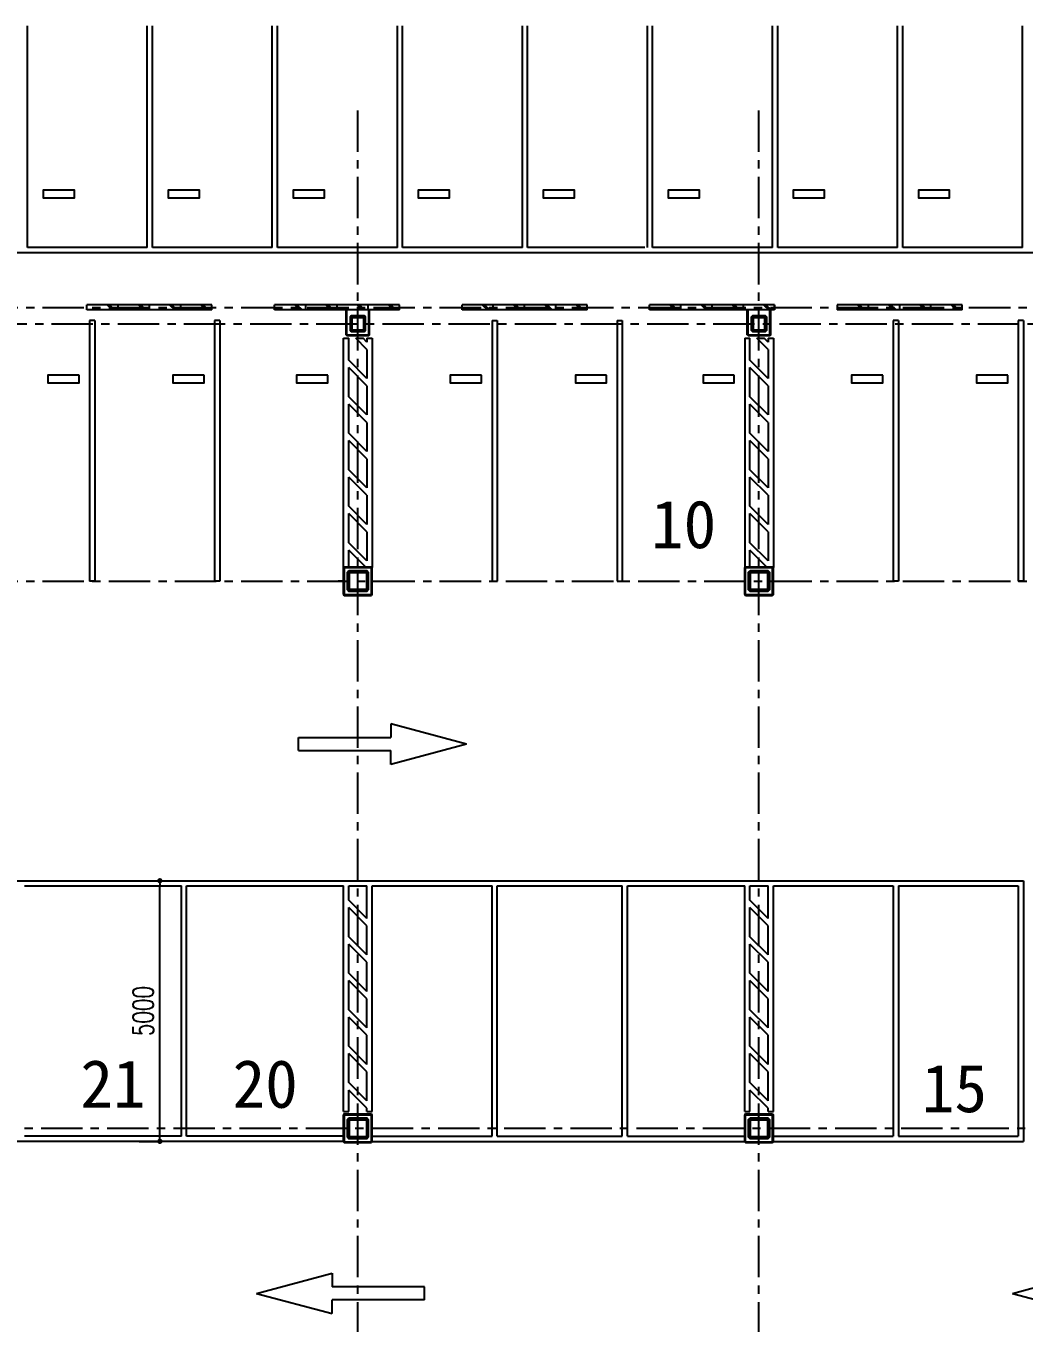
# Model space of a CAD drawing. Extents: x -5463 to 81197, y 1815 to 51771.
# Drawn here: x 41582 to 60740, y 26864 to 51750 of the extents above; entities that cross this region are included whole.
import ezdxf

# ---------------------------------------------------------------- set-up
doc = ezdxf.new("R2010")
doc.units = 0
doc.header["$LTSCALE"] = 12.7
doc.header["$MEASUREMENT"] = 0
doc.header["$PDMODE"] = 1
doc.header["$PDSIZE"] = -2
doc.linetypes.add('CENTER', pattern=[2, 1.25, -0.25, 0.25, -0.25])
doc.layers.get('0').update_dxf_attribs({"linetype": 'CONTINUOUS'})
doc.layers.get('DEFPOINTS').update_dxf_attribs({"color": 1, "linetype": 'CONTINUOUS'})
for name, color, linetype in [('0-1', 7, 'CONTINUOUS'), ('92 設備記述', 3, 'CONTINUOUS'), ('A_寸法', 9, 'CONTINUOUS'), ('A_建築（下図）', 8, 'CONTINUOUS'), ('A_通り芯', 8, 'CENTER')]:
    doc.layers.add(name, color=color, linetype=linetype)
doc.styles.add('Dim', font='simplex.shx', dxfattribs={"width": 0.7, "bigfont": 'extfont2.shx'})
doc.styles.add('ゴシック', font='MS Gothic.ttf', dxfattribs={"height": 4})
doc.dimstyles.new('1-200', dxfattribs={"dimscale": 200, "dimtxt": 3, "dimasz": 1, "dimexe": 1, "dimexo": 1, "dimgap": 1, "dimtad": 1, "dimdec": 0, "dimtxsty": 'Dim', "dimblk": 'DOT', "dimcen": 2.5, "dimadec": 0, "dimazin": 0, "dimtfac": 1, "dimtdec": 0, "dimtix": 1, "dimtmove": 2, "dimatfit": 3, "dimldrblk": '引出線', "dimfxl": 1, "dimlwd": -1, "dimlwe": -1, "dimarcsym": 0})

# ---------------------------------------------------------------- blocks, each defined once
blk = doc.blocks.new('_Dot')
at = {"color": 0, "linetype": 'ByBlock', "lineweight": -2}
blk.add_line((-0.5, 0), (-1, 0), dxfattribs=at)
at = {"color": 0, "linetype": 'ByBlock', "const_width": 0.5}
blk.add_lwpolyline([(-0.25, 0, 1), (0.25, 0, 1)], format="xyb", close=True, dxfattribs=at)
blk = doc.blocks.new('*D27')
at = {"layer": 'A_寸法', "color": 0, "transparency": 16777216}
for p, q in [((43756, 35350), (44153, 35350)), ((44153, 30450), (44153, 35250)), ((43756, 30350), (44153, 30350))]:
    blk.add_line(p, q, dxfattribs=at)
at = {"layer": 'DEFPOINTS', "color": 0, "transparency": 16777216}
for p in [(43756, 35350), (44153, 35350), (43756, 30350)]:
    blk.add_point(p, dxfattribs=at)
at = {"layer": 'A_寸法', "color": 0, "transparency": 16777216, "xscale": 100, "yscale": 100, "zscale": 100}
for p, rotation in [((44153, 35350), 90), ((44153, 30350), 270)]:
    blk.add_blockref('_Dot', p, dxfattribs=dict(at, rotation=rotation))
at = {"layer": 'A_寸法', "color": 0, "transparency": 16777216, "insert": (43833, 32850), "char_height": 400, "attachment_point": 5, "rotation": 90, "style": 'Dim'}
blk.add_mtext('5000', dxfattribs=at)
blk = doc.blocks.new('引出線')
at = {"color": 0, "linetype": 'ByBlock'}
for points in [[(0, 0), (-1.96, -0.4)], [(-1, 0), (0, 0)]]:
    blk.add_lwpolyline(points, dxfattribs=at)

msp = doc.modelspace()

# ---------------------------------------------------------------- linework, layer by layer
at = {"layer": '0-1', "color": 8, "linetype": 'Continuous'}
for p, q in [((41611.5, 47499.9), (41611.5, 51749.6)), ((43911.5, 47499.9), (43911.5, 51749.6)), ((44011.5, 47499.9), (44011.5, 51749.6)), ((46311.5, 47499.9), (46311.5, 51749.6)), ((46411.5, 47499.9), (46411.5, 51749.6)), ((48711.5, 47499.9), (48711.5, 51749.6)), ((48811.5, 47499.9), (48811.5, 51749.6)), ((51111.5, 47499.9), (51111.5, 51749.6)), ((51211.5, 47499.9), (51211.5, 51749.6)), ((53511.5, 47499.9), (53511.5, 51749.6)), ((53611.5, 47499.9), (53611.5, 51749.6)), ((55911.5, 47499.9), (55911.5, 51749.6)), ((56011.5, 47499.9), (56011.5, 51749.6)), ((58311.5, 47499.9), (58311.5, 51749.6)), ((58411.5, 47499.9), (58411.5, 51749.6)), ((60711.5, 47499.9), (60711.5, 51749.6)), ((29561.5, 47399.9), (63161.5, 47399.9)), ((43911.5, 47499.9), (41611.5, 47499.9)), ((46311.5, 47499.9), (44011.5, 47499.9)), ((48711.5, 47499.9), (46411.5, 47499.9)), ((51111.5, 47499.9), (48811.5, 47499.9)), ((53461.5, 47499.9), (51211.5, 47499.9)), ((55911.5, 47499.9), (53611.5, 47499.9)), ((58311.5, 47499.9), (56011.5, 47499.9)), ((60711.5, 47499.9), (58411.5, 47499.9))]:
    msp.add_line(p, q, dxfattribs=at)
for points in [[(41911.5, 48449.9), (42511.5, 48449.9), (42511.5, 48599.9), (41911.5, 48599.9), (41911.5, 48449.9), (41911.5, 48449.9)], [(44311.5, 48449.9), (44911.5, 48449.9), (44911.5, 48599.9), (44311.5, 48599.9), (44311.5, 48449.9), (44311.5, 48449.9)], [(46711.5, 48449.9), (47311.5, 48449.9), (47311.5, 48599.9), (46711.5, 48599.9), (46711.5, 48449.9), (46711.5, 48449.9)], [(49111.5, 48449.9), (49711.5, 48449.9), (49711.5, 48599.9), (49111.5, 48599.9), (49111.5, 48449.9), (49111.5, 48449.9)], [(51511.5, 48449.9), (52111.5, 48449.9), (52111.5, 48599.9), (51511.5, 48599.9), (51511.5, 48449.9), (51511.5, 48449.9)], [(53911.5, 48449.9), (54511.5, 48449.9), (54511.5, 48599.9), (53911.5, 48599.9), (53911.5, 48449.9), (53911.5, 48449.9)], [(56311.5, 48449.9), (56911.5, 48449.9), (56911.5, 48599.9), (56311.5, 48599.9), (56311.5, 48449.9), (56311.5, 48449.9)], [(58711.5, 48449.9), (59311.5, 48449.9), (59311.5, 48599.9), (58711.5, 48599.9), (58711.5, 48449.9), (58711.5, 48449.9)]]:
    msp.add_lwpolyline(points, close=True, dxfattribs=at)
at = {"layer": '92 設備記述', "color": 8}
for p, q in [((50036.8, 37971.3), (48584.9, 38360.3)), ((48584.9, 38360.3), (48584.9, 38096.3)), ((46814.9, 38096.3), (48584.9, 38096.3)), ((46814.9, 37846.3), (46814.9, 38096.3)), ((46814.9, 37846.3), (48584.9, 37846.3)), ((50036.8, 37971.3), (48584.9, 37582.3)), ((48584.9, 37582.3), (48584.9, 37846.3)), ((46007.5, 27433.4), (47459.3, 27822.4)), ((47459.3, 27822.4), (47459.3, 27558.4)), ((60519.4, 27433.4), (61971.3, 27822.4)), ((46007.5, 27433.4), (47459.3, 27044.4)), ((49229.3, 27558.4), (47459.3, 27558.4)), ((49229.3, 27308.4), (49229.3, 27558.4)), ((60519.4, 27433.4), (61971.3, 27044.4)), ((49229.3, 27308.4), (47459.3, 27308.4)), ((47459.3, 27044.4), (47459.3, 27308.4))]:
    msp.add_line(p, q, dxfattribs=at)
at = {"layer": 'A_建築（下図）', "color": 8, "linetype": 'Continuous'}
for p, q in [((45152.9, 46399.9), (42752.9, 46399.9)), ((42752.9, 46299.9), (42752.9, 46399.9)), ((45152.9, 46299.9), (42752.9, 46299.9)), ((43140.3, 46399.9), (43240.3, 46299.9)), ((43184.6, 46399.9), (43284.6, 46299.9)), ((43352.9, 46299.9), (43352.9, 46399.9)), ((43740.3, 46399.9), (43840.3, 46299.9)), ((43784.6, 46399.9), (43884.6, 46299.9)), ((43952.9, 46299.9), (43952.9, 46399.9)), ((44340.3, 46399.9), (44440.3, 46299.9)), ((44384.6, 46399.9), (44484.6, 46299.9)), ((44552.9, 46299.9), (44552.9, 46399.9)), ((44940.3, 46399.9), (45040.3, 46299.9)), ((44984.6, 46399.9), (45084.6, 46299.9)), ((45152.9, 46299.9), (45152.9, 46399.9)), ((48752.9, 46399.9), (46352.9, 46399.9)), ((46352.9, 46299.9), (46352.9, 46399.9)), ((48752.9, 46299.9), (46352.9, 46299.9)), ((46740.3, 46399.9), (46840.3, 46299.9)), ((46784.6, 46399.9), (46884.6, 46299.9)), ((46952.9, 46299.9), (46952.9, 46399.9)), ((47340.3, 46399.9), (47440.3, 46299.9)), ((47384.6, 46399.9), (47484.6, 46299.9)), ((47552.9, 46299.9), (47552.9, 46399.9)), ((47727.9, 45824.9), (47727.9, 46299.9)), ((47737.9, 45819.9), (47737.9, 46299.9)), ((47743.9, 45825.9), (47743.9, 46299.9)), ((47940.3, 46399.9), (48040.3, 46299.9)), ((47984.6, 46399.9), (48084.6, 46299.9)), ((48152.9, 46299.9), (48152.9, 46399.9)), ((48161.9, 45825.9), (48161.9, 46299.9)), ((48167.9, 45819.9), (48167.9, 46299.9)), ((48177.9, 45824.9), (48177.9, 46299.9)), ((48540.3, 46399.9), (48640.3, 46299.9)), ((48584.6, 46399.9), (48684.6, 46299.9)), ((48752.9, 46299.9), (48752.9, 46399.9)), ((52352.9, 46399.9), (49952.9, 46399.9)), ((49952.9, 46299.9), (49952.9, 46399.9)), ((52352.9, 46299.9), (49952.9, 46299.9)), ((50340.3, 46399.9), (50440.3, 46299.9)), ((50384.6, 46399.9), (50484.6, 46299.9)), ((50552.9, 46299.9), (50552.9, 46399.9)), ((50940.3, 46399.9), (51040.3, 46299.9)), ((50984.6, 46399.9), (51084.6, 46299.9)), ((51152.9, 46299.9), (51152.9, 46399.9)), ((51540.3, 46399.9), (51640.3, 46299.9)), ((51584.6, 46399.9), (51684.6, 46299.9)), ((51752.9, 46299.9), (51752.9, 46399.9)), ((52140.3, 46399.9), (52240.3, 46299.9)), ((52184.6, 46399.9), (52284.6, 46299.9)), ((52352.9, 46299.9), (52352.9, 46399.9)), ((55952.9, 46399.9), (53552.9, 46399.9)), ((53552.9, 46299.9), (53552.9, 46399.9)), ((55952.9, 46299.9), (53552.9, 46299.9)), ((53940.3, 46399.9), (54040.3, 46299.9)), ((53984.6, 46399.9), (54084.6, 46299.9)), ((54152.9, 46299.9), (54152.9, 46399.9)), ((54540.3, 46399.9), (54640.3, 46299.9)), ((54584.6, 46399.9), (54684.6, 46299.9)), ((54752.9, 46299.9), (54752.9, 46399.9)), ((55140.3, 46399.9), (55240.3, 46299.9)), ((55184.6, 46399.9), (55284.6, 46299.9)), ((55352.9, 46299.9), (55352.9, 46399.9)), ((55427.9, 45824.9), (55427.9, 46299.9)), ((55437.9, 45819.9), (55437.9, 46299.9)), ((55443.9, 45825.9), (55443.9, 46299.9)), ((55740.3, 46399.9), (55840.3, 46299.9)), ((55784.6, 46399.9), (55884.6, 46299.9)), ((55861.9, 45825.9), (55861.9, 46299.9)), ((55867.9, 45819.9), (55867.9, 46299.9)), ((55877.9, 45824.9), (55877.9, 46299.9)), ((55952.9, 46399.9), (55952.9, 46299.9)), ((55952.9, 46299.9), (55952.9, 46399.9)), ((59552.9, 46399.9), (57152.9, 46399.9)), ((57152.9, 46399.9), (57152.9, 46299.9)), ((59552.9, 46299.9), (57152.9, 46299.9)), ((57540.3, 46399.9), (57640.3, 46299.9)), ((57584.6, 46399.9), (57684.6, 46299.9)), ((57752.9, 46299.9), (57752.9, 46399.9)), ((58140.3, 46399.9), (58240.3, 46299.9)), ((58184.6, 46399.9), (58284.6, 46299.9)), ((58352.9, 46299.9), (58352.9, 46399.9)), ((58740.3, 46399.9), (58840.3, 46299.9)), ((58784.6, 46399.9), (58884.6, 46299.9)), ((58952.9, 46299.9), (58952.9, 46399.9)), ((59340.3, 46399.9), (59440.3, 46299.9)), ((59384.6, 46399.9), (59484.6, 46299.9)), ((59552.9, 46299.9), (59552.9, 46399.9)), ((42902.9, 46099.9), (42802.9, 46099.9)), ((42802.9, 46099.9), (42802.9, 41099.9)), ((42902.9, 46099.9), (42902.9, 41099.9)), ((45302.9, 46099.9), (45202.9, 46099.9)), ((45202.9, 46099.9), (45202.9, 41099.9)), ((45302.9, 46099.9), (45302.9, 41099.9)), ((50527.9, 46099.9), (50627.9, 46099.9)), ((50527.9, 46099.9), (50527.9, 41099.9)), ((50627.9, 46099.9), (50627.9, 41099.9)), ((52927.9, 46099.9), (53027.9, 46099.9)), ((52927.9, 46099.9), (52927.9, 41099.9)), ((53027.9, 46099.9), (53027.9, 41099.9)), ((58327.9, 46099.9), (58227.9, 46099.9)), ((58227.9, 46099.9), (58227.9, 41099.9)), ((58327.9, 46099.9), (58327.9, 41099.9)), ((60727.9, 46099.9), (60627.9, 46099.9)), ((60627.9, 46099.9), (60627.9, 41099.9)), ((60727.9, 46099.9), (60727.9, 41099.9)), ((47727.9, 45824.9), (47742.9, 45809.9)), ((47737.9, 45825.9), (48161.9, 45825.9)), ((47737.9, 45819.9), (48167.9, 45819.9)), ((47742.9, 45809.9), (48162.9, 45809.9)), ((48177.9, 45824.9), (48162.9, 45809.9)), ((55427.9, 45824.9), (55442.9, 45809.9)), ((55437.9, 45825.9), (55861.9, 45825.9)), ((55437.9, 45819.9), (55867.9, 45819.9)), ((55442.9, 45809.9), (55862.9, 45809.9)), ((55877.9, 45824.9), (55862.9, 45809.9)), ((47677.9, 41349.5), (47677.9, 45760.9)), ((47677.9, 45760.9), (47777.9, 45760.9)), ((47777.9, 45335.8), (47777.9, 45760.9)), ((48127.9, 45544.4), (47911.3, 45760.9)), ((47911.3, 45760.9), (48052.8, 45760.9)), ((48127.9, 45685.8), (48052.8, 45760.9)), ((48127.9, 45760.9), (48127.9, 45685.8)), ((48127.9, 45760.9), (48227.9, 45760.9)), ((48127.9, 45544.4), (48127.9, 44985.8)), ((48227.9, 45760.9), (48227.9, 41359.9)), ((55377.9, 45760.9), (55377.9, 41359.9)), ((55377.9, 45760.9), (55477.9, 45760.9)), ((55477.9, 45335.8), (55477.9, 45760.9)), ((55827.9, 45544.4), (55611.3, 45760.9)), ((55611.3, 45760.9), (55752.8, 45760.9)), ((55827.9, 45685.8), (55752.8, 45760.9)), ((55827.9, 45760.9), (55827.9, 45685.8)), ((55827.9, 45760.9), (55927.9, 45760.9)), ((55827.9, 45544.4), (55827.9, 44985.8)), ((55927.9, 45760.9), (55927.9, 41359.9)), ((48127.9, 44985.8), (47777.9, 45335.8)), ((55827.9, 44985.8), (55477.9, 45335.8)), ((48127.9, 44844.4), (47777.9, 45194.4)), ((47777.9, 44635.8), (47777.9, 45194.4)), ((55827.9, 44844.4), (55477.9, 45194.4)), ((55477.9, 44635.8), (55477.9, 45194.4)), ((48127.9, 44844.4), (48127.9, 44285.8)), ((55827.9, 44844.4), (55827.9, 44285.8)), ((48127.9, 44285.8), (47777.9, 44635.8)), ((55827.9, 44285.8), (55477.9, 44635.8)), ((48127.9, 44144.4), (47777.9, 44494.4)), ((47777.9, 43935.8), (47777.9, 44494.4)), ((55827.9, 44144.4), (55477.9, 44494.4)), ((55477.9, 43935.8), (55477.9, 44494.4)), ((48127.9, 44144.4), (48127.9, 43585.8)), ((55827.9, 44144.4), (55827.9, 43585.8)), ((48127.9, 43585.8), (47777.9, 43935.8)), ((55827.9, 43585.8), (55477.9, 43935.8)), ((48127.9, 43444.4), (47777.9, 43794.4)), ((47777.9, 43235.8), (47777.9, 43794.4)), ((55827.9, 43444.4), (55477.9, 43794.4)), ((55477.9, 43235.8), (55477.9, 43794.4)), ((48127.9, 43444.4), (48127.9, 42885.8)), ((55827.9, 43444.4), (55827.9, 42885.8)), ((48127.9, 42885.8), (47777.9, 43235.8)), ((48127.9, 42744.4), (47777.9, 43094.4)), ((47777.9, 42535.8), (47777.9, 43094.4)), ((55827.9, 42885.8), (55477.9, 43235.8)), ((55827.9, 42744.4), (55477.9, 43094.4)), ((55477.9, 42535.8), (55477.9, 43094.4)), ((48127.9, 42744.4), (48127.9, 42185.8)), ((55827.9, 42744.4), (55827.9, 42185.8)), ((48127.9, 42185.8), (47777.9, 42535.8)), ((48127.9, 42044.4), (47777.9, 42394.4)), ((47777.9, 41835.8), (47777.9, 42394.4)), ((55827.9, 42185.8), (55477.9, 42535.8)), ((55827.9, 42044.4), (55477.9, 42394.4)), ((55477.9, 41835.8), (55477.9, 42394.4)), ((48127.9, 41485.8), (47777.9, 41835.8)), ((48127.9, 42044.4), (48127.9, 41485.8)), ((55827.9, 41485.8), (55477.9, 41835.8)), ((55827.9, 42044.4), (55827.9, 41485.8)), ((48097.3, 41374.9), (47777.9, 41694.4)), ((47777.9, 41374.9), (47777.9, 41694.4)), ((55797.3, 41374.9), (55477.9, 41694.4)), ((55477.9, 41374.9), (55477.9, 41694.4)), ((47692.9, 41374.9), (47677.9, 41359.9)), ((47677.9, 40839.9), (47677.9, 41359.9)), ((47687.9, 41364.9), (48217.9, 41364.9)), ((47687.9, 40834.9), (47687.9, 41364.9)), ((47687.9, 41358.9), (48211.9, 41358.9)), ((47692.9, 41374.9), (48212.9, 41374.9)), ((47693.9, 40840.9), (47693.9, 41358.9)), ((48211.9, 40840.9), (48211.9, 41358.9)), ((48212.9, 41374.9), (48227.9, 41359.9)), ((48217.9, 40834.9), (48217.9, 41364.9)), ((48227.9, 40839.9), (48227.9, 41359.9)), ((55392.9, 41374.9), (55377.9, 41359.9)), ((55377.9, 40839.9), (55377.9, 41359.9)), ((55387.9, 41364.9), (55917.9, 41364.9)), ((55387.9, 40834.9), (55387.9, 41364.9)), ((55387.9, 41358.9), (55911.9, 41358.9)), ((55392.9, 41374.9), (55912.9, 41374.9)), ((55393.9, 40840.9), (55393.9, 41358.9)), ((55911.9, 40840.9), (55911.9, 41358.9)), ((55912.9, 41374.9), (55927.9, 41359.9)), ((55917.9, 40834.9), (55917.9, 41364.9)), ((55927.9, 40839.9), (55927.9, 41359.9)), ((42902.9, 41099.9), (42802.9, 41099.9)), ((45302.9, 41099.9), (45202.9, 41099.9)), ((47677.9, 41099.9), (47577.9, 41099.9)), ((48227.9, 41099.9), (48327.9, 41099.9)), ((50527.9, 41099.9), (50627.9, 41099.9)), ((52927.9, 41099.9), (53027.9, 41099.9)), ((58327.9, 41099.9), (58227.9, 41099.9)), ((60727.9, 41099.9), (60627.9, 41099.9)), ((47677.9, 40839.9), (47692.9, 40824.9)), ((47687.9, 40840.9), (48211.9, 40840.9)), ((47687.9, 40834.9), (48217.9, 40834.9)), ((47692.9, 40824.9), (48212.9, 40824.9)), ((48227.9, 40839.9), (48212.9, 40824.9)), ((55377.9, 40839.9), (55392.9, 40824.9)), ((55387.9, 40840.9), (55911.9, 40840.9)), ((55387.9, 40834.9), (55917.9, 40834.9)), ((55392.9, 40824.9), (55912.9, 40824.9)), ((55927.9, 40839.9), (55912.9, 40824.9)), ((29777.9, 35349.9), (60727.9, 35349.9)), ((60727.9, 35349.9), (60727.9, 30349.9)), ((41552.9, 35249.9), (44565.4, 35249.9)), ((44565.4, 30449.9), (44565.4, 35249.9)), ((44665.4, 30449.9), (44665.4, 35249.9)), ((44665.4, 35249.9), (47677.9, 35249.9)), ((47677.9, 30924.9), (47677.9, 35249.9)), ((47777.9, 35249.9), (48127.9, 35249.9)), ((47777.9, 34975.8), (47777.9, 35249.9)), ((48127.9, 34625.8), (48127.9, 35249.9)), ((48227.9, 35249.9), (50527.9, 35249.9)), ((48227.9, 30924.9), (48227.9, 35249.9)), ((50527.9, 30449.9), (50527.9, 35249.9)), ((50627.9, 30449.9), (50627.9, 35249.9)), ((50627.9, 35249.9), (53027.9, 35249.9)), ((53027.9, 30449.9), (53027.9, 35249.9)), ((53127.9, 30449.9), (53127.9, 35249.9)), ((53127.9, 35249.9), (55377.9, 35249.9)), ((55377.9, 30924.9), (55377.9, 35249.9)), ((55477.9, 35249.9), (55827.9, 35249.9)), ((55477.9, 34975.8), (55477.9, 35249.9)), ((55827.9, 34625.8), (55827.9, 35249.9)), ((55927.9, 30924.9), (55927.9, 35249.9)), ((55927.9, 35249.9), (58227.9, 35249.9)), ((58227.9, 35249.9), (58227.9, 30449.9)), ((58327.9, 35249.9), (60627.9, 35249.9)), ((58327.9, 35249.9), (58327.9, 30449.9)), ((60627.9, 35249.9), (60627.9, 30449.9)), ((48127.9, 34625.8), (47777.9, 34975.8)), ((55827.9, 34625.8), (55477.9, 34975.8)), ((47777.9, 34275.8), (47777.9, 34834.4)), ((48127.9, 34484.4), (47777.9, 34834.4)), ((55477.9, 34275.8), (55477.9, 34834.4)), ((55827.9, 34484.4), (55477.9, 34834.4)), ((48127.9, 33925.8), (48127.9, 34484.4)), ((55827.9, 33925.8), (55827.9, 34484.4)), ((48127.9, 33925.8), (47777.9, 34275.8)), ((47777.9, 33575.8), (47777.9, 34134.4)), ((48127.9, 33784.4), (47777.9, 34134.4)), ((55827.9, 33925.8), (55477.9, 34275.8)), ((55477.9, 33575.8), (55477.9, 34134.4)), ((55827.9, 33784.4), (55477.9, 34134.4)), ((48127.9, 33225.8), (48127.9, 33784.4)), ((55827.9, 33225.8), (55827.9, 33784.4)), ((48127.9, 33225.8), (47777.9, 33575.8)), ((47777.9, 32875.8), (47777.9, 33434.4)), ((48127.9, 33084.4), (47777.9, 33434.4)), ((55827.9, 33225.8), (55477.9, 33575.8)), ((55477.9, 32875.8), (55477.9, 33434.4)), ((55827.9, 33084.4), (55477.9, 33434.4)), ((48127.9, 32525.8), (47777.9, 32875.8)), ((48127.9, 32525.8), (48127.9, 33084.4)), ((55827.9, 32525.8), (55477.9, 32875.8)), ((55827.9, 32525.8), (55827.9, 33084.4)), ((47777.9, 32175.8), (47777.9, 32734.4)), ((48127.9, 32384.4), (47777.9, 32734.4)), ((55477.9, 32175.8), (55477.9, 32734.4)), ((55827.9, 32384.4), (55477.9, 32734.4)), ((48127.9, 31825.8), (48127.9, 32384.4)), ((55827.9, 31825.8), (55827.9, 32384.4)), ((48127.9, 31825.8), (47777.9, 32175.8)), ((55827.9, 31825.8), (55477.9, 32175.8)), ((47777.9, 31475.8), (47777.9, 32034.4)), ((48127.9, 31684.4), (47777.9, 32034.4)), ((55477.9, 31475.8), (55477.9, 32034.4)), ((55827.9, 31684.4), (55477.9, 32034.4)), ((48127.9, 31125.8), (48127.9, 31684.4)), ((55827.9, 31125.8), (55827.9, 31684.4)), ((48127.9, 31125.8), (47777.9, 31475.8)), ((55827.9, 31125.8), (55477.9, 31475.8)), ((47777.9, 30924.9), (47777.9, 31334.4)), ((48127.9, 30984.4), (47777.9, 31334.4)), ((55477.9, 30924.9), (55477.9, 31334.4)), ((55827.9, 30984.4), (55477.9, 31334.4)), ((47677.9, 30924.9), (47777.9, 30924.9)), ((47692.9, 30874.9), (47677.9, 30859.9)), ((47677.9, 30339.9), (47677.9, 30859.9)), ((47687.9, 30864.9), (48217.9, 30864.9)), ((47687.9, 30334.9), (47687.9, 30864.9)), ((47687.9, 30858.9), (48211.9, 30858.9)), ((47692.9, 30874.9), (48212.9, 30874.9)), ((47693.9, 30340.9), (47693.9, 30858.9)), ((48127.9, 30924.9), (48127.9, 30984.4)), ((48127.9, 30924.9), (48227.9, 30924.9)), ((48211.9, 30340.9), (48211.9, 30858.9)), ((48212.9, 30874.9), (48227.9, 30859.9)), ((48217.9, 30334.9), (48217.9, 30864.9)), ((48227.9, 30339.9), (48227.9, 30859.9)), ((55377.9, 30924.9), (55477.9, 30924.9)), ((55392.9, 30874.9), (55377.9, 30859.9)), ((55377.9, 30339.9), (55377.9, 30859.9)), ((55387.9, 30864.9), (55917.9, 30864.9)), ((55387.9, 30334.9), (55387.9, 30864.9)), ((55387.9, 30858.9), (55911.9, 30858.9)), ((55392.9, 30874.9), (55912.9, 30874.9)), ((55393.9, 30340.9), (55393.9, 30858.9)), ((55827.9, 30924.9), (55827.9, 30984.4)), ((55827.9, 30924.9), (55927.9, 30924.9)), ((55911.9, 30340.9), (55911.9, 30858.9)), ((55912.9, 30874.9), (55927.9, 30859.9)), ((55917.9, 30334.9), (55917.9, 30864.9)), ((55927.9, 30339.9), (55927.9, 30859.9)), ((44565.4, 30449.9), (41552.9, 30449.9)), ((47677.9, 30449.9), (44665.4, 30449.9)), ((48227.9, 30449.9), (50527.9, 30449.9)), ((50627.9, 30449.9), (53027.9, 30449.9)), ((53127.9, 30449.9), (55377.9, 30449.9)), ((55927.9, 30449.9), (58227.9, 30449.9)), ((58327.9, 30449.9), (60627.9, 30449.9)), ((47677.9, 30349.9), (38027.9, 30349.9)), ((47677.9, 30339.9), (47692.9, 30324.9)), ((47687.9, 30340.9), (48211.9, 30340.9)), ((47687.9, 30334.9), (48217.9, 30334.9)), ((47692.9, 30324.9), (48212.9, 30324.9)), ((48227.9, 30339.9), (48212.9, 30324.9)), ((48227.9, 30349.9), (55377.9, 30349.9)), ((55377.9, 30339.9), (55392.9, 30324.9)), ((55387.9, 30340.9), (55911.9, 30340.9)), ((55387.9, 30334.9), (55917.9, 30334.9)), ((55392.9, 30324.9), (55912.9, 30324.9)), ((55927.9, 30339.9), (55912.9, 30324.9)), ((55927.9, 30349.9), (60727.9, 30349.9))]:
    msp.add_line(p, q, dxfattribs=at)
at = {"layer": 'A_建築（下図）', "color": 8}
for points in [[(47827.9, 45884.9), (48077.9, 45884.9), (48102.9, 45909.9), (48102.9, 46159.9), (48077.9, 46184.9), (47827.9, 46184.9), (47802.9, 46159.9), (47802.9, 45909.9), (47827.9, 45884.9)], [(55527.9, 45884.9), (55777.9, 45884.9), (55802.9, 45909.9), (55802.9, 46159.9), (55777.9, 46184.9), (55527.9, 46184.9), (55502.9, 46159.9), (55502.9, 45909.9), (55527.9, 45884.9)], [(47782.9, 41299.9), (48122.9, 41299.9), (48152.9, 41269.9), (48152.9, 40929.9), (48122.9, 40899.9), (47782.9, 40899.9), (47752.9, 40929.9), (47752.9, 41269.9), (47782.9, 41299.9)], [(55482.9, 41299.9), (55822.9, 41299.9), (55852.9, 41269.9), (55852.9, 40929.9), (55822.9, 40899.9), (55482.9, 40899.9), (55452.9, 40929.9), (55452.9, 41269.9), (55482.9, 41299.9)], [(47782.9, 30799.9), (48122.9, 30799.9), (48152.9, 30769.9), (48152.9, 30429.9), (48122.9, 30399.9), (47782.9, 30399.9), (47752.9, 30429.9), (47752.9, 30769.9), (47782.9, 30799.9)], [(55482.9, 30799.9), (55822.9, 30799.9), (55852.9, 30769.9), (55852.9, 30429.9), (55822.9, 30399.9), (55482.9, 30399.9), (55452.9, 30429.9), (55452.9, 30769.9), (55482.9, 30799.9)]]:
    msp.add_lwpolyline(points, close=True, dxfattribs=at)
at = {"layer": 'A_建築（下図）', "color": 8, "linetype": 'Continuous'}
for points in [[(47844.9, 45909.9), (48060.9, 45909.9), (48077.9, 45926.9), (48077.9, 46142.9), (48060.9, 46159.9), (47844.9, 46159.9), (47827.9, 46142.9), (47827.9, 45926.9), (47844.9, 45909.9)], [(47844.9, 45921.9), (48060.9, 45921.9), (48065.9, 45926.9), (48065.9, 46142.9), (48060.9, 46147.9), (47844.9, 46147.9), (47839.9, 46142.9), (47839.9, 45926.9), (47844.9, 45921.9)], [(55544.9, 45909.9), (55760.9, 45909.9), (55777.9, 45926.9), (55777.9, 46142.9), (55760.9, 46159.9), (55544.9, 46159.9), (55527.9, 46142.9), (55527.9, 45926.9), (55544.9, 45909.9)], [(55544.9, 45921.9), (55760.9, 45921.9), (55765.9, 45926.9), (55765.9, 46142.9), (55760.9, 46147.9), (55544.9, 46147.9), (55539.9, 46142.9), (55539.9, 45926.9), (55544.9, 45921.9)], [(42602.9, 45049.9), (42002.9, 45049.9), (42002.9, 44899.9), (42602.9, 44899.9), (42602.9, 45049.9)], [(45002.9, 45049.9), (44402.9, 45049.9), (44402.9, 44899.9), (45002.9, 44899.9), (45002.9, 45049.9)], [(47377.9, 45049.9), (46777.9, 45049.9), (46777.9, 44899.9), (47377.9, 44899.9), (47377.9, 45049.9)], [(50327.9, 45049.9), (49727.9, 45049.9), (49727.9, 44899.9), (50327.9, 44899.9), (50327.9, 45049.9)], [(52727.9, 45049.9), (52127.9, 45049.9), (52127.9, 44899.9), (52727.9, 44899.9), (52727.9, 45049.9)], [(55177.9, 45049.9), (54577.9, 45049.9), (54577.9, 44899.9), (55177.9, 44899.9), (55177.9, 45049.9)], [(58027.9, 45049.9), (57427.9, 45049.9), (57427.9, 44899.9), (58027.9, 44899.9), (58027.9, 45049.9)], [(60427.9, 45049.9), (59827.9, 45049.9), (59827.9, 44899.9), (60427.9, 44899.9), (60427.9, 45049.9)], [(48110.9, 40924.9), (47794.9, 40924.9), (47777.9, 40941.9), (47777.9, 41257.9), (47794.9, 41274.9), (48110.9, 41274.9), (48127.9, 41257.9), (48127.9, 40941.9), (48110.9, 40924.9)], [(48110.9, 40936.9), (47794.9, 40936.9), (47789.9, 40941.9), (47789.9, 41257.9), (47794.9, 41262.9), (48110.9, 41262.9), (48115.9, 41257.9), (48115.9, 40941.9), (48110.9, 40936.9)], [(55810.9, 40924.9), (55494.9, 40924.9), (55477.9, 40941.9), (55477.9, 41257.9), (55494.9, 41274.9), (55810.9, 41274.9), (55827.9, 41257.9), (55827.9, 40941.9), (55810.9, 40924.9)], [(55810.9, 40936.9), (55494.9, 40936.9), (55489.9, 40941.9), (55489.9, 41257.9), (55494.9, 41262.9), (55810.9, 41262.9), (55815.9, 41257.9), (55815.9, 40941.9), (55810.9, 40936.9)], [(48110.9, 30424.9), (47794.9, 30424.9), (47777.9, 30441.9), (47777.9, 30757.9), (47794.9, 30774.9), (48110.9, 30774.9), (48127.9, 30757.9), (48127.9, 30441.9), (48110.9, 30424.9)], [(48110.9, 30436.9), (47794.9, 30436.9), (47789.9, 30441.9), (47789.9, 30757.9), (47794.9, 30762.9), (48110.9, 30762.9), (48115.9, 30757.9), (48115.9, 30441.9), (48110.9, 30436.9)], [(55810.9, 30424.9), (55494.9, 30424.9), (55477.9, 30441.9), (55477.9, 30757.9), (55494.9, 30774.9), (55810.9, 30774.9), (55827.9, 30757.9), (55827.9, 30441.9), (55810.9, 30424.9)], [(55810.9, 30436.9), (55494.9, 30436.9), (55489.9, 30441.9), (55489.9, 30757.9), (55494.9, 30762.9), (55810.9, 30762.9), (55815.9, 30757.9), (55815.9, 30441.9), (55810.9, 30436.9)]]:
    msp.add_lwpolyline(points, close=True, dxfattribs=at)
at = {"layer": 'A_通り芯', "color": 8, "ltscale": 50}
for p, q in [((47944.9, 50125.8), (47944.9, 13349.9)), ((55644.9, 50125.8), (55644.9, 13349.9)), ((11423, 46349.9), (75710.5, 46349.9)), ((14135.5, 46034.9), (75710.5, 46034.9)), ((11423, 41099.9), (75710.5, 41099.9)), ((11392.2, 30599.9), (75679.7, 30599.9))]:
    msp.add_line(p, q, dxfattribs=at)

# ---------------------------------------------------------------- texts
at = {"layer": 'DEFPOINTS', "color": 8, "style": 'ゴシック'}
for s, p in [('10', (53579.7, 41730.3)), ('21', (42627, 30994)), ('20', (45548.7, 30994)), ('15', (58778.8, 30909.4))]:
    msp.add_text(s, height=920, dxfattribs=at).set_placement(p)

# ---------------------------------------------------------------- dimensions: what is measured, and where the dimension line sits
at = {"layer": 'A_寸法', "color": 8}
dim = msp.add_linear_dim(base=(44153.2, 35349.9), p1=(43755.8, 30349.9), p2=(43755.8, 35349.9), angle=90, dimstyle='1-200', override={"dimtxt": 2, "dimasz": 0.5, "dimexe": 0, "dimexo": 0, "dimgap": 0.6}, dxfattribs=at)
dim.commit()
dim.dimension.update_dxf_attribs({"geometry": '*D27', "text_midpoint": (43833.2, 32849.9)})

doc.saveas('drawing.dxf')
